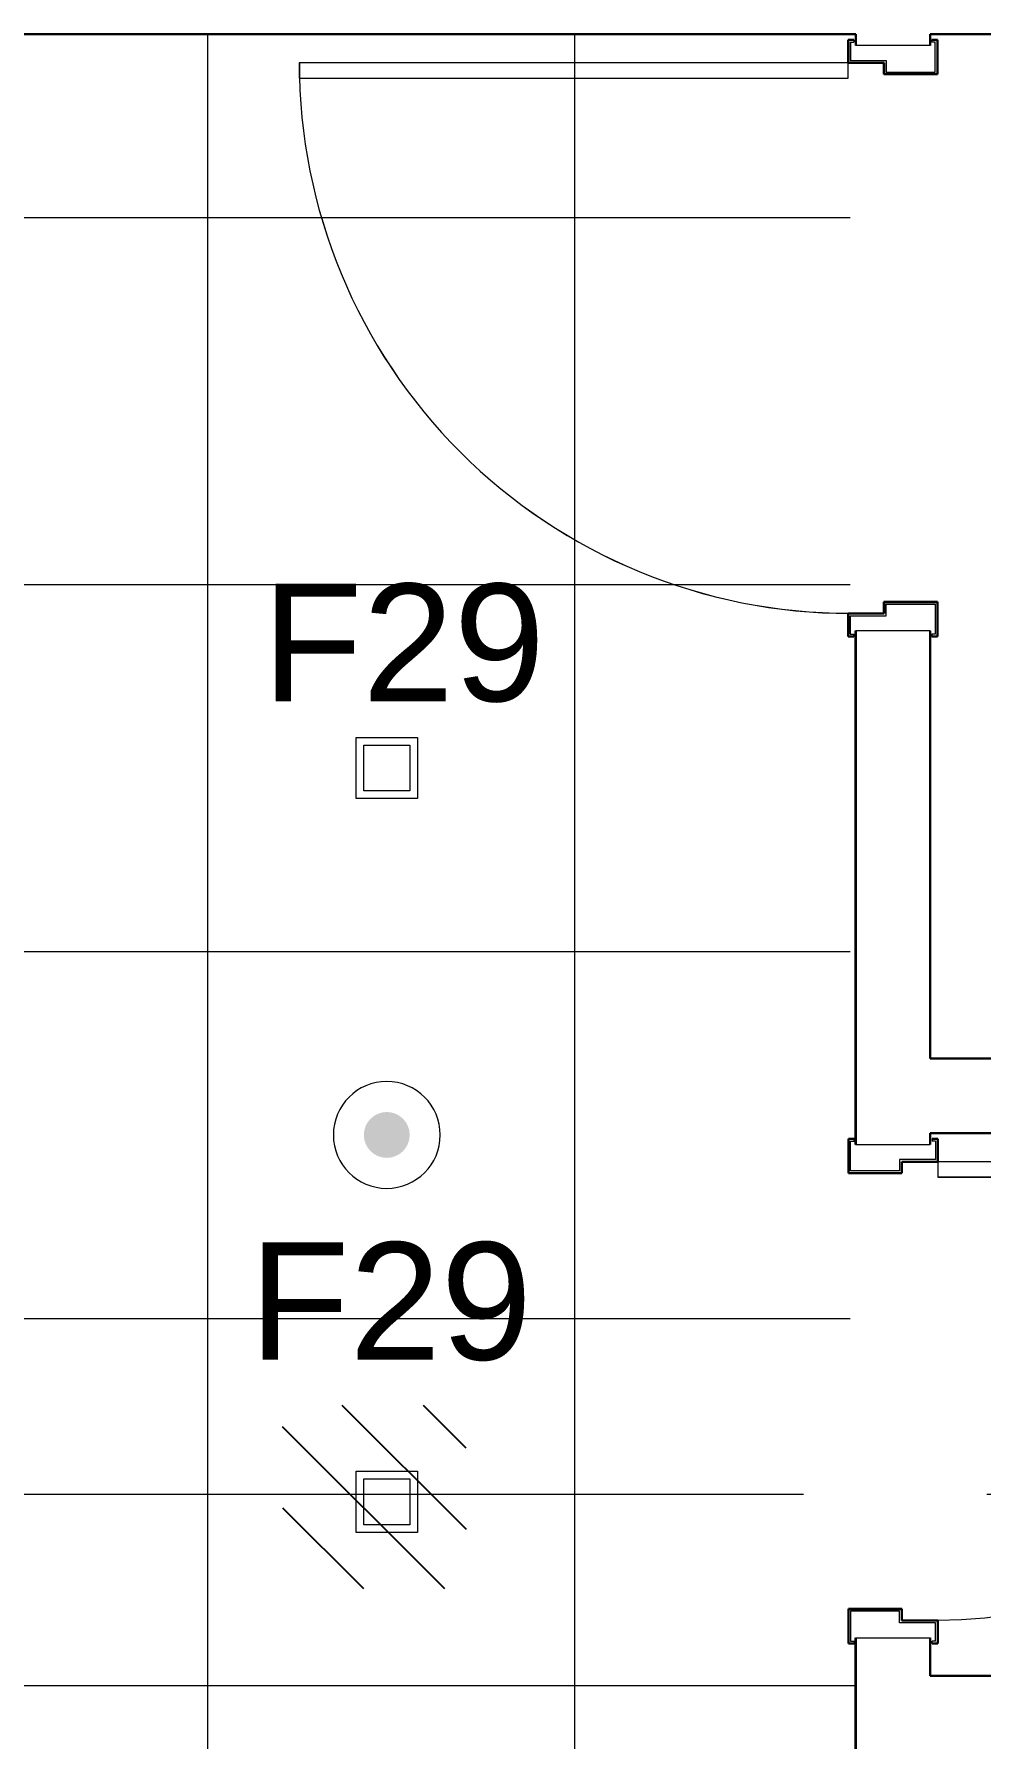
# Model space of a CAD drawing. Header units: inches. Extents: x -26575 to 27, y -11337 to 2257.
# Drawn here: x -21954.9 to -21893, y 651.2 to 762.7 of the extents above; entities that cross this region are included whole.
import ezdxf

# ---------------------------------------------------------------- set-up
doc = ezdxf.new("R2010")
doc.units = ezdxf.units.IN
doc.header["$LTSCALE"] = 48
doc.header["$MEASUREMENT"] = 0
doc.linetypes.add('A106$0$CENTER', pattern=[2, 1.25, -0.25, 0.25, -0.25])
doc.linetypes.add('A112$0$CENTER', pattern=[2, 1.25, -0.25, 0.25, -0.25])
for name, color, linetype in [('A106$0$A-DOOR', 8, 'Continuous'), ('A106$0$A-DOOR-FRAM', 8, 'Continuous'), ('A106$0$A-GRID-GRDP0-15', 8, 'Continuous'), ('A106$0$A-WALL-FULL-INTR', 8, 'Continuous'), ('A112$0$A-DOOR', 8, 'Continuous'), ('A112$0$A-DOOR-FRAM', 8, 'Continuous'), ('A112$0$A-GRID-GRDP0-15', 8, 'Continuous'), ('A112$0$A-WALL-FULL-INTR', 8, 'Continuous'), ('A612$0$A-CLNG-LITE', 3, 'Continuous'), ('A612$0$A-CLNG-MECH-RTRN', 8, 'Continuous'), ('A612$0$A-CLNG-PATT', 8, 'Continuous'), ('E-Emer-lite', 1, 'Continuous'), ('E-TEXT', 6, 'Continuous'), ('XREF', 7, 'Continuous')]:
    doc.layers.add(name, color=color, linetype=linetype)
doc.styles.add('M08', font='arial.ttf', dxfattribs={"height": 7.68})

# ---------------------------------------------------------------- blocks, each defined once
blk = doc.blocks.new('*U385')
at = {"layer": 'A106$0$A-DOOR', "linetype": 'Continuous', "lineweight": 13}
for p, q in [((-659.99, 859.99), (-947.03, 859.99)), ((-947.03, 859.99), (-947.03, 852)), ((-659.99, 852), (-659.99, 859.99)), ((-946.93, 852), (-659.99, 852))]:
    blk.add_line(p, q, dxfattribs=at)
at = {"layer": 'A106$0$A-DOOR', "linetype": 'Continuous', "lineweight": 0}
for end in [270.05146, 181.53964]:
    blk.add_arc((-659.27, 859.73), 287.76, 179.94854, end, dxfattribs=at)
at = {"layer": 'A106$0$A-DOOR', "linetype": 'Continuous', "lineweight": 0, "extrusion": (0, 0, -1)}
blk.add_arc((613.02, 284.99), 240, 180, 270, dxfattribs=at)
at = {"layer": 'A106$0$A-DOOR', "linetype": 'Continuous', "lineweight": 13}
blk.add_3dface([(-613.02, 276.98), (-375.04, 276.98), (-375.04, 284.99), (-613.02, 284.99)], dxfattribs=at)
at = {"layer": 'A106$0$A-DOOR-FRAM', "linetype": 'Continuous', "lineweight": 30}
for p, q in [((-659.99, 872), (-659.99, 859.99)), ((-659.99, 872), (-656.99, 872)), ((-613.18, 872), (-616.18, 872)), ((-613.18, 853.99), (-613.18, 872)), ((-659.99, 859.99), (-641.18, 859.99)), ((-641.18, 859.99), (-641.18, 853.99)), ((-641.18, 853.99), (-613.18, 853.99)), ((-659.99, 559.88), (-659.99, 571.89)), ((-659.99, 571.89), (-641.18, 571.89)), ((-641.18, 571.89), (-641.18, 577.89)), ((-641.18, 577.89), (-613.18, 577.89)), ((-613.18, 577.89), (-613.18, 559.88)), ((-659.99, 559.88), (-656.99, 559.88)), ((-613.18, 559.88), (-616.18, 559.88)), ((-659.83, 278.99), (-659.83, 297)), ((-659.83, 297), (-656.83, 297)), ((-613.02, 297), (-616.02, 297)), ((-613.02, 297), (-613.02, 284.99)), ((-631.84, 278.99), (-659.83, 278.99)), ((-613.02, 284.99), (-631.84, 284.99)), ((-631.84, 284.99), (-631.84, 278.99)), ((-659.83, 51), (-659.83, 32.99)), ((-631.84, 51), (-659.83, 51)), ((-631.84, 44.99), (-631.84, 51)), ((-613.02, 44.99), (-631.84, 44.99)), ((-613.02, 32.99), (-613.02, 44.99)), ((-659.83, 32.99), (-656.83, 32.99)), ((-613.02, 32.99), (-616.02, 32.99))]:
    blk.add_line(p, q, dxfattribs=at)
at = {"layer": 'A106$0$A-DOOR-FRAM', "linetype": 'Continuous', "lineweight": 13}
for p, q in [((-658.79, 870.8), (-658.79, 861.19)), ((-658.79, 870.8), (-656.99, 870.8)), ((-656.99, 872), (-656.99, 870.8)), ((-616.18, 870.8), (-616.18, 872)), ((-614.38, 870.8), (-616.18, 870.8)), ((-614.38, 855.19), (-614.38, 870.8)), ((-658.79, 861.19), (-639.98, 861.19)), ((-639.98, 861.19), (-639.98, 855.19)), ((-639.98, 855.19), (-614.38, 855.19)), ((-639.98, 570.69), (-639.98, 576.69)), ((-639.98, 576.69), (-614.38, 576.69)), ((-614.38, 576.69), (-614.38, 561.08)), ((-658.79, 561.08), (-658.79, 570.69)), ((-658.79, 570.69), (-639.98, 570.69)), ((-658.79, 561.08), (-656.99, 561.08)), ((-656.99, 559.88), (-656.99, 561.08)), ((-614.38, 561.08), (-616.18, 561.08)), ((-616.18, 561.08), (-616.18, 559.88)), ((-658.63, 280.19), (-658.63, 295.8)), ((-658.63, 295.8), (-656.83, 295.8)), ((-656.83, 295.8), (-656.83, 297)), ((-616.02, 297), (-616.02, 295.8)), ((-614.22, 295.8), (-616.02, 295.8)), ((-614.22, 295.8), (-614.22, 286.19)), ((-614.22, 286.19), (-633.04, 286.19)), ((-633.04, 286.19), (-633.04, 280.19)), ((-633.04, 280.19), (-658.63, 280.19)), ((-633.04, 49.8), (-658.63, 49.8)), ((-658.63, 49.8), (-658.63, 34.19)), ((-633.04, 43.79), (-633.04, 49.8)), ((-614.22, 43.79), (-633.04, 43.79)), ((-614.22, 34.19), (-614.22, 43.79)), ((-658.63, 34.19), (-656.83, 34.19)), ((-656.83, 34.19), (-656.83, 32.99)), ((-616.02, 32.99), (-616.02, 34.19)), ((-614.22, 34.19), (-616.02, 34.19))]:
    blk.add_line(p, q, dxfattribs=at)
at = {"layer": 'A106$0$A-WALL-FULL-INTR', "linetype": 'Continuous', "lineweight": 30}
for p, q in [((-656, 875), (-1142, 875)), ((-656, 875), (-656, 869)), ((32, 875), (-617.02, 875)), ((-617, 875), (-617, 869)), ((-656.02, 294), (-656.01, 562.88)), ((-617.01, 562.88), (-617.02, 339)), ((-81, 339), (-617.02, 339)), ((-81, 300), (-617.03, 300)), ((-617, 300), (-617, 294)), ((-656.02, -23), (-656.02, 35.99)), ((-617, 35.99), (-617, 16)), ((-81, 16), (-617.02, 16))]:
    blk.add_line(p, q, dxfattribs=at)
at = {"layer": 'A106$0$A-WALL-FULL-INTR', "linetype": 'Continuous', "lineweight": 0}
for p, q in [((-617, 869), (-656, 869)), ((-617.01, 562.88), (-656.01, 562.88)), ((-656.02, 294), (-617, 294)), ((-656.02, 35.99), (-617, 35.99))]:
    blk.add_line(p, q, dxfattribs=at)
blk = doc.blocks.new('A106')
at = {"layer": 'A106$0$A-GRID-GRDP0-15', "linetype": 'A106$0$CENTER', "lineweight": 0}
blk.add_line((-23884.56, 667.16), (-20368.73, 667.16), dxfattribs=at)
at = {"layer": 'A106$0$A-WALL-FULL-INTR', "lineweight": 30, "xscale": 0.125, "yscale": 0.125, "zscale": 0.125}
blk.add_blockref('*U385', (-21819.14, 653.28), dxfattribs=at)
blk = doc.blocks.new('A112')
at = {"layer": 'A112$0$A-DOOR', "lineweight": 13}
for p, q in [((-21901.64, 760.78), (-21937.52, 760.78)), ((-21937.52, 760.78), (-21937.52, 759.78)), ((-21901.64, 759.78), (-21901.64, 760.78)), ((-21937.5, 759.78), (-21901.64, 759.78))]:
    blk.add_line(p, q, dxfattribs=at)
at = {"layer": 'A112$0$A-DOOR', "lineweight": 0}
for end in [270.0515, 181.5396]:
    blk.add_arc((-21901.55, 760.75), 35.97, 179.9485, end, dxfattribs=at)
at = {"layer": 'A112$0$A-DOOR', "lineweight": 0, "extrusion": (0, 0, -1)}
blk.add_arc((21895.77, 688.91), 30, 180, 270, dxfattribs=at)
at = {"layer": 'A112$0$A-DOOR', "lineweight": 13}
blk.add_3dface([(-21895.77, 687.91), (-21866.02, 687.91), (-21866.02, 688.91), (-21895.77, 688.91)], dxfattribs=at)
at = {"layer": 'A112$0$A-DOOR-FRAM', "lineweight": 30}
for p, q in [((-21901.64, 762.28), (-21901.64, 760.78)), ((-21901.64, 762.28), (-21901.26, 762.28)), ((-21895.79, 762.28), (-21896.16, 762.28)), ((-21895.79, 760.03), (-21895.79, 762.28)), ((-21901.64, 760.78), (-21899.29, 760.78)), ((-21899.29, 760.78), (-21899.29, 760.03)), ((-21899.29, 760.03), (-21895.79, 760.03)), ((-21901.64, 723.27), (-21901.64, 724.77)), ((-21901.64, 724.77), (-21899.29, 724.77)), ((-21899.29, 724.77), (-21899.29, 725.52)), ((-21899.29, 725.52), (-21895.79, 725.52)), ((-21895.79, 725.52), (-21895.79, 723.27)), ((-21901.64, 723.27), (-21901.26, 723.27)), ((-21895.79, 723.27), (-21896.16, 723.27)), ((-21901.62, 688.16), (-21901.62, 690.41)), ((-21901.62, 690.41), (-21901.24, 690.41)), ((-21895.77, 690.41), (-21896.14, 690.41)), ((-21895.77, 690.41), (-21895.77, 688.91)), ((-21898.12, 688.16), (-21901.62, 688.16)), ((-21895.77, 688.91), (-21898.12, 688.91)), ((-21898.12, 688.91), (-21898.12, 688.16)), ((-21901.62, 659.66), (-21901.62, 657.41)), ((-21898.12, 659.66), (-21901.62, 659.66)), ((-21898.12, 658.91), (-21898.12, 659.66)), ((-21895.77, 658.91), (-21898.12, 658.91)), ((-21895.77, 657.41), (-21895.77, 658.91)), ((-21901.62, 657.41), (-21901.24, 657.41)), ((-21895.77, 657.41), (-21896.14, 657.41))]:
    blk.add_line(p, q, dxfattribs=at)
at = {"layer": 'A112$0$A-DOOR-FRAM', "lineweight": 13}
for p, q in [((-21901.49, 762.13), (-21901.49, 760.93)), ((-21901.49, 762.13), (-21901.26, 762.13)), ((-21901.26, 762.28), (-21901.26, 762.13)), ((-21896.16, 762.13), (-21896.16, 762.28)), ((-21895.94, 762.13), (-21896.16, 762.13)), ((-21895.94, 760.18), (-21895.94, 762.13)), ((-21901.49, 760.93), (-21899.14, 760.93)), ((-21899.14, 760.93), (-21899.14, 760.18)), ((-21899.14, 760.18), (-21895.94, 760.18)), ((-21899.14, 724.62), (-21899.14, 725.37)), ((-21899.14, 725.37), (-21895.94, 725.37)), ((-21895.94, 725.37), (-21895.94, 723.42)), ((-21901.49, 723.42), (-21901.49, 724.62)), ((-21901.49, 724.62), (-21899.14, 724.62)), ((-21901.49, 723.42), (-21901.26, 723.42)), ((-21901.26, 723.27), (-21901.26, 723.42)), ((-21895.94, 723.42), (-21896.16, 723.42)), ((-21896.16, 723.42), (-21896.16, 723.27)), ((-21901.47, 688.31), (-21901.47, 690.26)), ((-21901.47, 690.26), (-21901.24, 690.26)), ((-21901.24, 690.26), (-21901.24, 690.41)), ((-21896.14, 690.41), (-21896.14, 690.26)), ((-21895.92, 690.26), (-21896.14, 690.26)), ((-21895.92, 690.26), (-21895.92, 689.06)), ((-21898.27, 688.31), (-21901.47, 688.31)), ((-21895.92, 689.06), (-21898.27, 689.06)), ((-21898.27, 689.06), (-21898.27, 688.31)), ((-21898.27, 659.51), (-21901.47, 659.51)), ((-21901.47, 659.51), (-21901.47, 657.56)), ((-21898.27, 658.76), (-21898.27, 659.51)), ((-21895.92, 658.76), (-21898.27, 658.76)), ((-21895.92, 657.56), (-21895.92, 658.76)), ((-21901.47, 657.56), (-21901.24, 657.56)), ((-21901.24, 657.56), (-21901.24, 657.41)), ((-21896.14, 657.41), (-21896.14, 657.56)), ((-21895.92, 657.56), (-21896.14, 657.56))]:
    blk.add_line(p, q, dxfattribs=at)
at = {"layer": 'A112$0$A-GRID-GRDP0-15', "linetype": 'A112$0$CENTER', "lineweight": 0}
blk.add_line((-23884.56, 667.16), (-20368.73, 667.16), dxfattribs=at)
at = {"layer": 'A112$0$A-WALL-FULL-INTR', "lineweight": 30}
for p, q in [((-21901.14, 762.66), (-21961.89, 762.66)), ((-21901.14, 762.66), (-21901.14, 761.91)), ((-21815.14, 762.66), (-21896.27, 762.66)), ((-21896.26, 762.66), (-21896.26, 761.91)), ((-21901.14, 690.03), (-21901.14, 723.64)), ((-21896.27, 723.64), (-21896.27, 695.66)), ((-21829.26, 695.66), (-21896.27, 695.66)), ((-21829.26, 690.78), (-21896.27, 690.78)), ((-21896.26, 690.78), (-21896.26, 690.03)), ((-21901.14, 650.41), (-21901.14, 657.78)), ((-21896.26, 657.78), (-21896.26, 655.28)), ((-21829.26, 655.28), (-21896.27, 655.28))]:
    blk.add_line(p, q, dxfattribs=at)
at = {"layer": 'A112$0$A-WALL-FULL-INTR', "lineweight": 0}
for p, q in [((-21896.26, 761.91), (-21901.14, 761.91)), ((-21896.27, 723.64), (-21901.14, 723.64)), ((-21901.14, 690.03), (-21896.26, 690.03)), ((-21901.14, 657.78), (-21896.26, 657.78))]:
    blk.add_line(p, q, dxfattribs=at)
blk = doc.blocks.new('*E911')
at = {"layer": 'A612$0$A-CLNG-LITE', "linetype": 'Continuous', "lineweight": 0}
h = blk.add_hatch(color=256, dxfattribs=at)
edge = h.paths.add_edge_path()
edge.add_arc((-0.01, 0), 12, 0, 360)
blk = doc.blocks.new('A612')
at = {"layer": 'A612$0$A-CLNG-LITE', "lineweight": 0}
blk.add_ellipse((-21931.8, 690.66, 0), major_axis=(2.47, 2.47), ratio=1, start_param=5.497787, end_param=11.780972, dxfattribs=at)
for points in [[(-21933.8, 716.66, 0), (-21929.8, 716.66, 0), (-21929.8, 712.66, 0), (-21933.8, 712.66, 0)], [(-21933.3, 716.16, 0), (-21930.3, 716.16, 0), (-21930.3, 713.16, 0), (-21933.3, 713.16, 0)], [(-21933.8, 668.66, 0), (-21929.8, 668.66, 0), (-21929.8, 664.66, 0), (-21933.8, 664.66, 0)], [(-21933.3, 668.16, 0), (-21930.3, 668.16, 0), (-21930.3, 665.16, 0), (-21933.3, 665.16, 0)]]:
    blk.add_3dface(points, dxfattribs=at)
at = {"layer": 'A612$0$A-CLNG-MECH-RTRN', "lineweight": 0}
blk.add_line((-21961.67, 762.66, 0), (-21901.14, 762.66, 0), dxfattribs=at)
at = {"layer": 'A612$0$A-CLNG-PATT', "lineweight": 0}
for p, q in [((-21943.51, 550.03, 0), (-21943.51, 762.66, 0)), ((-21919.51, 550.03, 0), (-21919.51, 762.66, 0)), ((-21961.89, 750.66, 0), (-21901.5, 750.66, 0)), ((-21958.64, 726.66, 0), (-21901.5, 726.66, 0)), ((-21958.64, 702.66, 0), (-21901.5, 702.66, 0)), ((-21958.64, 678.66, 0), (-21901.5, 678.66, 0)), ((-21961.89, 654.66, 0), (-21901.14, 654.66, 0))]:
    blk.add_line(p, q, dxfattribs=at)
at = {"layer": 'A612$0$A-CLNG-LITE', "lineweight": 0, "xscale": 0.125, "yscale": 0.125, "zscale": 1.25e-11}
blk.add_blockref('*E911', (-21931.8, 690.66, 0), dxfattribs=at)

msp = doc.modelspace()

# ---------------------------------------------------------------- hatches: boundary and pattern name
at = {"layer": 'E-Emer-lite'}
h = msp.add_hatch(dxfattribs=at)
h.set_pattern_fill('ANSI31', color=256, scale=30, angle=90.0676)
h.set_pattern_definition([(135.067582, (-24354.3642, 25922.5227), (-2.64852087, -2.6547763), [])])
h.paths.add_polyline_path([(-21938.59, 660.98), (-21938.65, 672.98), (-21926.65, 673), (-21926.59, 661)])

# ---------------------------------------------------------------- block references
at = {"layer": 'XREF'}
for name in ['A106', 'A112', 'A612']:
    msp.add_blockref(name, (0, 0), dxfattribs=at)

# ---------------------------------------------------------------- texts
at = {"layer": 'E-TEXT', "style": 'M08'}
for p in [(-21939.94, 719.03), (-21940.79, 675.96)]:
    msp.add_text('F29', height=7.68, dxfattribs=at).set_placement(p)

doc.saveas('drawing.dxf')
